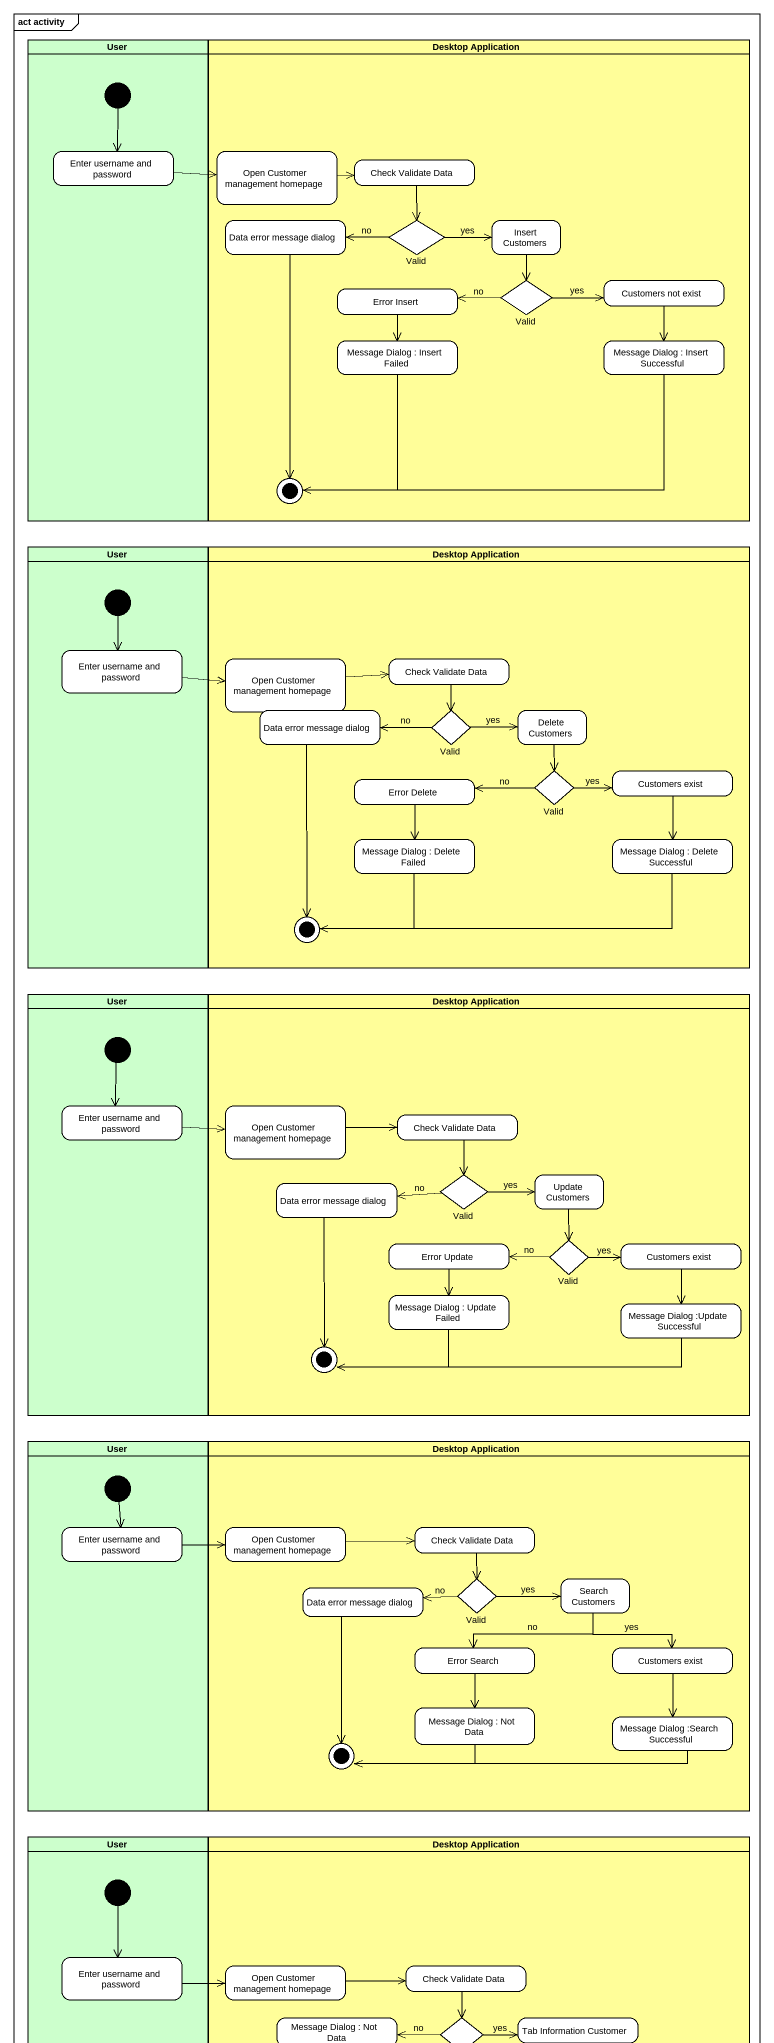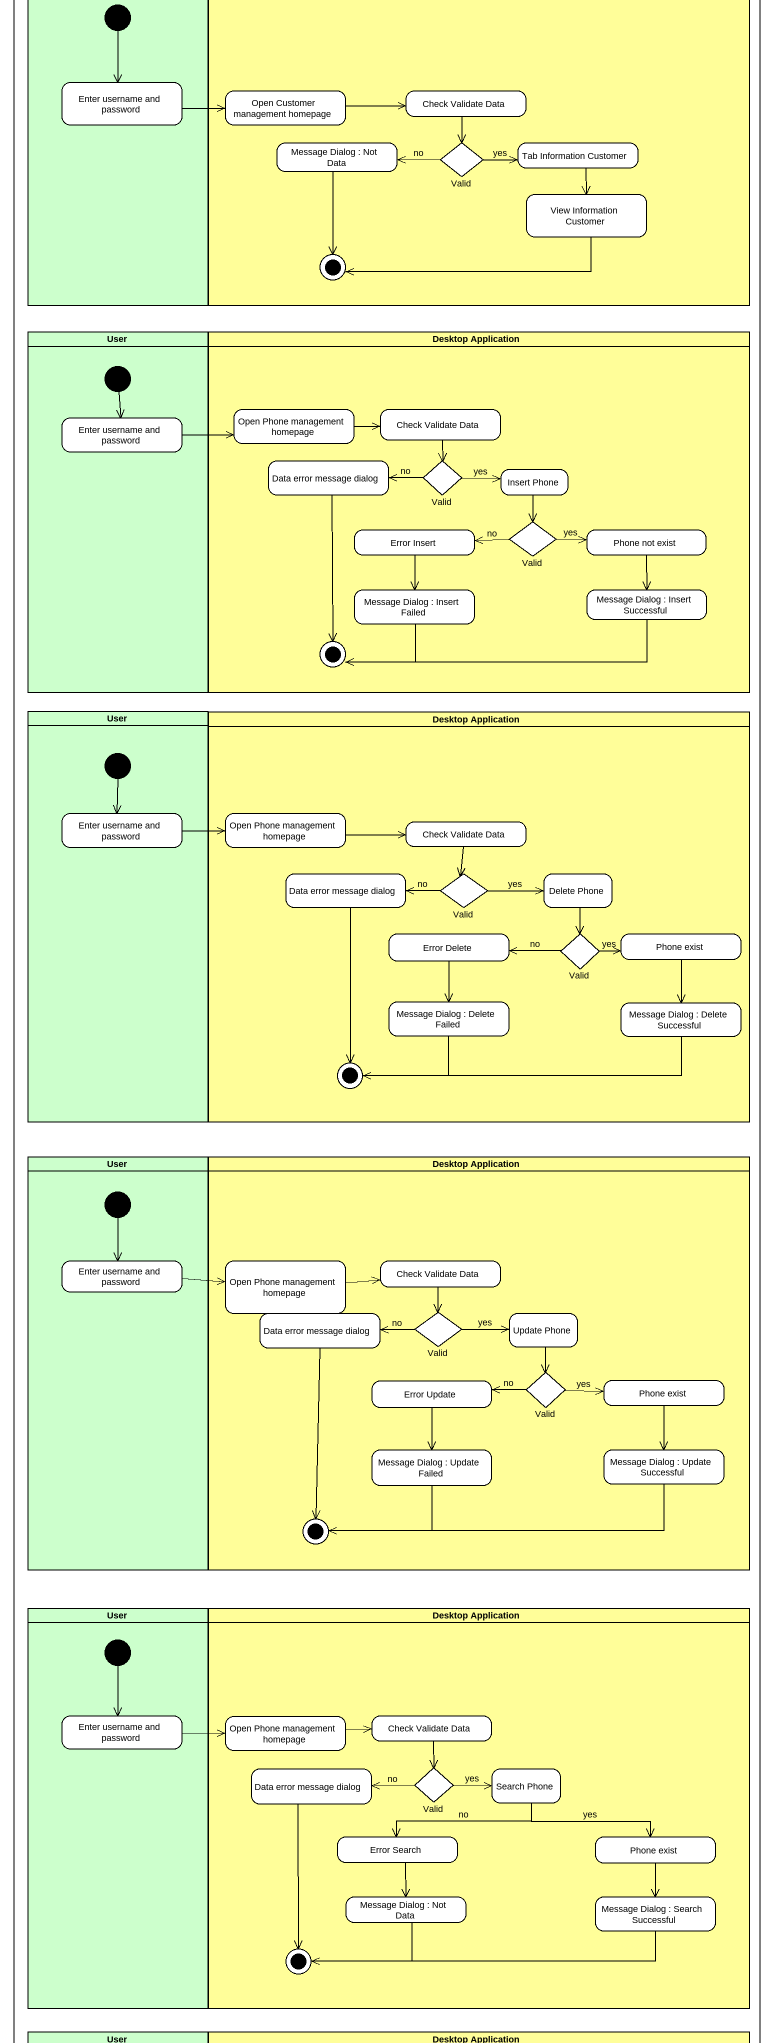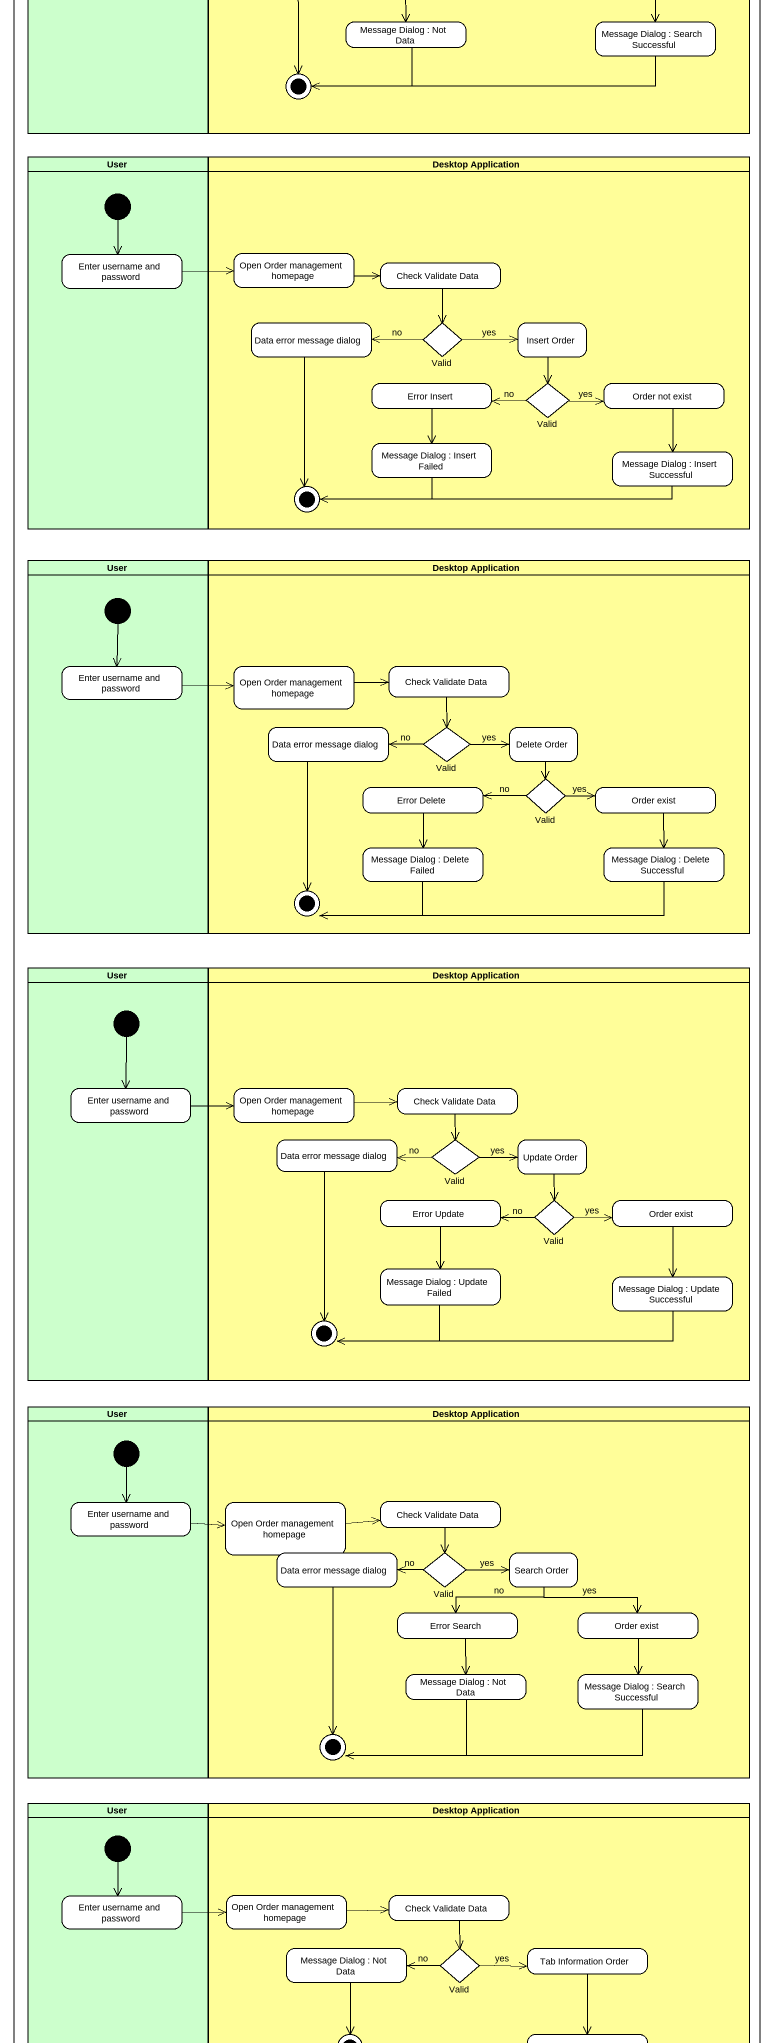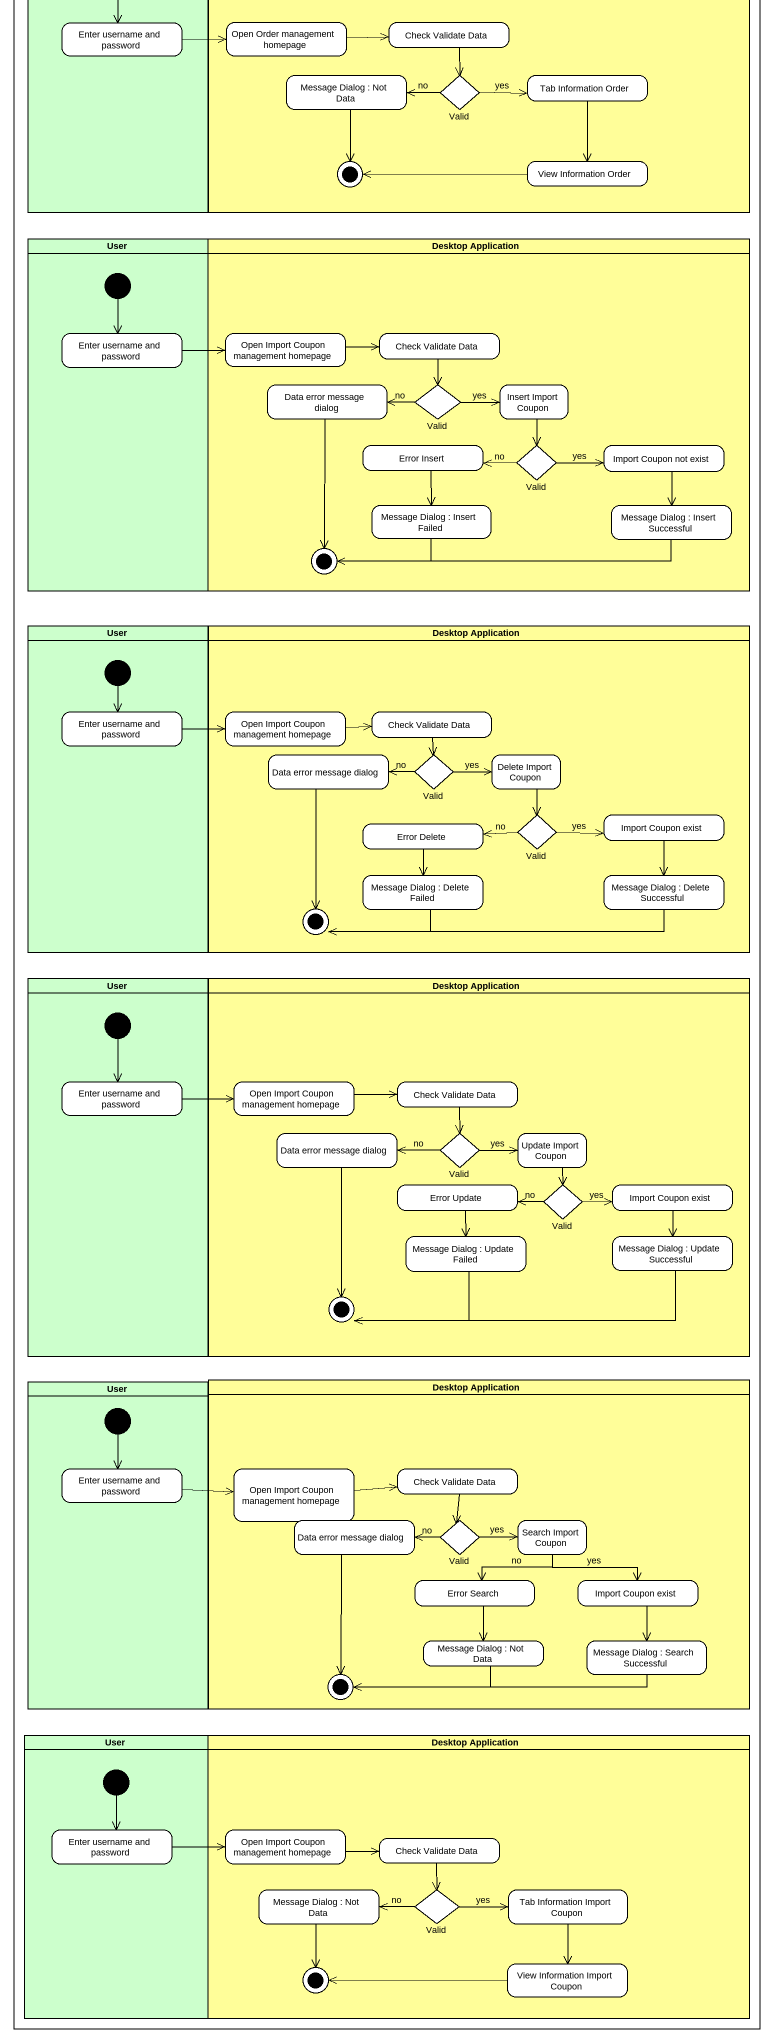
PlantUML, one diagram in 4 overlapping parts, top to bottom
@startuml
mainframe act activity
hide empty description
state User <<partition>> #CCFFCC {
  state "Enter username and password" as Enter_username_and_password
  [*] --> Enter_username_and_password
}
state "Desktop Application" as Desktop_Application <<partition>> #FFFE99 {
  state "Open Customer management homepage" as Open_Customer_management
  state "Check Validate Data" as Check_Validate_Data
  state "Data error message dialog" as Data_error_message_dialog
  state Valid <<choice>>
  state "Insert Customers" as Insert_Customers
  state "Error Insert" as Error_Insert
  state "Valid" as Valid_2 <<choice>>
  state "Customers not exist" as Customers_not_exist
  state "Message Dialog : Insert Failed" as Message_Dialog_Insert_Failed
  state "Message Dialog : Insert Successful" as Message_Dialog_Insert
  Data_error_message_dialog --> [*]
  Message_Dialog_Insert_Failed --> [*]
  Message_Dialog_Insert -left-> [*]
}
state "User" as User_2 <<partition>> #CCFFCC {
  state "Enter username and password" as Enter_username_and_password_2
  [*] --> Enter_username_and_password_2
}
state "Desktop Application" as Desktop_Application_2 <<partition>> #FFFE99 {
  state "Open Customer management homepage" as Open_Customer_management_2
  state "Check Validate Data" as Check_Validate_Data_2
  state "Data error message dialog" as Data_error_message_dialog_2
  state "Valid" as Valid_3 <<choice>>
  state "Delete Customers" as Delete_Customers
  state "Valid" as Valid_4 <<choice>>
  state "Customers exist" as Customers_exist
  state "Error Delete" as Error_Delete
  state "Message Dialog : Delete Failed" as Message_Dialog_Delete_Failed
  state "Message Dialog : Delete Successful" as Message_Dialog_Delete
  Data_error_message_dialog_2 --> [*]
  Message_Dialog_Delete_Failed --> [*]
  Message_Dialog_Delete -left-> [*]
}
state "User" as User_3 <<partition>> #CCFFCC {
  state "Enter username and password" as Enter_username_and_password_3
  [*] --> Enter_username_and_password_3
}
state "Desktop Application" as Desktop_Application_3 <<partition>> #FFFE99 {
  state "Open Customer management homepage" as Open_Customer_management_3
  state "Check Validate Data" as Check_Validate_Data_3
  state "Data error message dialog" as Data_error_message_dialog_3
  state "Valid" as Valid_5 <<choice>>
  state "Update Customers" as Update_Customers
  state "Valid" as Valid_6 <<choice>>
  state "Error Update" as Error_Update
  state "Customers exist" as Customers_exist_2
  state "Message Dialog : Update Failed" as Message_Dialog_Update_Failed
  state "Message Dialog :Update Successful" as Message_Dialog_Update
  Data_error_message_dialog_3 --> [*]
  Message_Dialog_Update_Failed -left-> [*]
  Message_Dialog_Update -left-> [*]
}
state "User" as User_4 <<partition>> #CCFFCC {
  state "Enter username and password" as Enter_username_and_password_4
  [*] --> Enter_username_and_password_4
}
state "Desktop Application" as Desktop_Application_4 <<partition>> #FFFE99 {
  state "Open Customer management homepage" as Open_Customer_management_4
  state "Check Validate Data" as Check_Validate_Data_4
  state "Data error message dialog" as Data_error_message_dialog_4
  state "Valid" as Valid_7 <<choice>>
  state "Search Customers" as Search_Customers
  state "Error Search" as Error_Search
  state "Customers exist" as Customers_exist_3
  state "Message Dialog : Not Data" as Message_Dialog_Not_Data
  state "Message Dialog :Search Successful" as Message_Dialog_Search
  Data_error_message_dialog_4 --> [*]
  Message_Dialog_Not_Data -left-> [*]
  Message_Dialog_Search -left-> [*]
}
state "User" as User_5 <<partition>> #CCFFCC {
  state "Enter username and password" as Enter_username_and_password_5
  [*] --> Enter_username_and_password_5
}
state "Desktop Application" as Desktop_Application_5 <<partition>> #FFFE99 {
  state "Open Customer management homepage" as Open_Customer_management_5
  state "Check Validate Data" as Check_Validate_Data_5
  state "Message Dialog : Not Data" as Message_Dialog_Not_Data_2
  state "Valid" as Valid_8 <<choice>>
  state "Tab Information Customer" as Tab_Information_Customer
  state "View Information Customer" as View_Information_Customer
  Message_Dialog_Not_Data_2 --> [*]
  View_Information_Customer -left-> [*]
}
state "User" as User_6 <<partition>> #CCFFCC {
  state "Enter username and password" as Enter_username_and_password_6
  [*] --> Enter_username_and_password_6
}
state "Desktop Application" as Desktop_Application_6 <<partition>> #FFFE99 {
  state "Open Phone management homepage" as Open_Phone_management
  state "Check Validate Data" as Check_Validate_Data_6
  state "Data error message dialog" as Data_error_message_dialog_5
  state "Valid" as Valid_9 <<choice>>
  state "Insert Phone" as Insert_Phone
  state "Valid" as Valid_10 <<choice>>
  state "Error Insert" as Error_Insert_2
  state "Phone not exist" as Phone_not_exist
  state "Message Dialog : Insert Failed" as Message_Dialog_Insert_Failed_2
  state "Message Dialog : Insert Successful" as Message_Dialog_Insert_2
  Data_error_message_dialog_5 --> [*]
  Message_Dialog_Insert_Failed_2 -left-> [*]
  Message_Dialog_Insert_2 -left-> [*]
}
state "User" as User_7 <<partition>> #CCFFCC {
  state "Enter username and password" as Enter_username_and_password_7
  [*] --> Enter_username_and_password_7
}
state "Desktop Application" as Desktop_Application_7 <<partition>> #FFFE99 {
  state "Open Phone management homepage" as Open_Phone_management_2
  state "Check Validate Data" as Check_Validate_Data_7
  state "Data error message dialog" as Data_error_message_dialog_6
  state "Valid" as Valid_11 <<choice>>
  state "Delete Phone" as Delete_Phone
  state "Error Delete" as Error_Delete_2
  state "Valid" as Valid_12 <<choice>>
  state "Phone exist" as Phone_exist
  state "Message Dialog : Delete Failed" as Message_Dialog_Delete_Failed_2
  state "Message Dialog : Delete Successful" as Message_Dialog_Delete_2
  Data_error_message_dialog_6 --> [*]
  Message_Dialog_Delete_Failed_2 -left-> [*]
  Message_Dialog_Delete_2 -left-> [*]
}
state "User" as User_8 <<partition>> #CCFFCC {
  state "Enter username and password" as Enter_username_and_password_8
  [*] --> Enter_username_and_password_8
}
state "Desktop Application" as Desktop_Application_8 <<partition>> #FFFE99 {
  state "Open Phone management homepage" as Open_Phone_management_3
  state "Check Validate Data" as Check_Validate_Data_8
  state "Data error message dialog" as Data_error_message_dialog_7
  state "Valid" as Valid_13 <<choice>>
  state "Update Phone" as Update_Phone
  state "Valid" as Valid_14 <<choice>>
  state "Error Update" as Error_Update_2
  state "Phone exist" as Phone_exist_2
  state "Message Dialog : Update Failed" as Message_Dialog_Update_Failed_2
  state "Message Dialog : Update Successful" as Message_Dialog_Update_2
  Data_error_message_dialog_7 --> [*]
  Message_Dialog_Update_Failed_2 -left-> [*]
  Message_Dialog_Update_2 -left-> [*]
}
state "User" as User_9 <<partition>> #CCFFCC {
  state "Enter username and password" as Enter_username_and_password_9
  [*] --> Enter_username_and_password_9
}
state "Desktop Application" as Desktop_Application_9 <<partition>> #FFFE99 {
  state "Open Phone management homepage" as Open_Phone_management_4
  state "Check Validate Data" as Check_Validate_Data_9
  state "Data error message dialog" as Data_error_message_dialog_8
  state "Valid" as Valid_15 <<choice>>
  state "Search Phone" as Search_Phone
  state "Error Search" as Error_Search_2
  state "Phone exist" as Phone_exist_3
  state "Message Dialog : Not Data" as Message_Dialog_Not_Data_3
  state "Message Dialog : Search Successful" as Message_Dialog_Search_2
  Data_error_message_dialog_8 --> [*]
  Message_Dialog_Not_Data_3 -left-> [*]
  Message_Dialog_Search_2 -left-> [*]
}
state "User" as User_10 <<partition>> #CCFFCC {
  state "Enter username and password" as Enter_username_and_password_10
  [*] --> Enter_username_and_password_10
}
state "Desktop Application" as Desktop_Application_10 <<partition>> #FFFE99 {
  state "Open Order management homepage" as Open_Order_management
  state "Check Validate Data" as Check_Validate_Data_10
  state "Data error message dialog" as Data_error_message_dialog_9
  state "Valid" as Valid_16 <<choice>>
  state "Insert Order" as Insert_Order
  state "Error Insert" as Error_Insert_3
  state "Valid" as Valid_17 <<choice>>
  state "Order not exist" as Order_not_exist
  state "Message Dialog : Insert Failed" as Message_Dialog_Insert_Failed_3
  state "Message Dialog : Insert Successful" as Message_Dialog_Insert_3
  Data_error_message_dialog_9 --> [*]
  Message_Dialog_Insert_Failed_3 -left-> [*]
  Message_Dialog_Insert_3 -left-> [*]
}
state "User" as User_11 <<partition>> #CCFFCC {
  state "Enter username and password" as Enter_username_and_password_11
  [*] --> Enter_username_and_password_11
}
state "Desktop Application" as Desktop_Application_11 <<partition>> #FFFE99 {
  state "Open Order management homepage" as Open_Order_management_2
  state "Check Validate Data" as Check_Validate_Data_11
  state "Data error message dialog" as Data_error_message_dialog_10
  state "Valid" as Valid_18 <<choice>>
  state "Delete Order" as Delete_Order
  state "Valid" as Valid_19 <<choice>>
  state "Error Delete" as Error_Delete_3
  state "Order exist" as Order_exist
  state "Message Dialog : Delete Failed" as Message_Dialog_Delete_Failed_3
  state "Message Dialog : Delete Successful" as Message_Dialog_Delete_3
  Data_error_message_dialog_10 --> [*]
  Message_Dialog_Delete_Failed_3 -left-> [*]
  Message_Dialog_Delete_3 -left-> [*]
}
state "User" as User_12 <<partition>> #CCFFCC {
  state "Enter username and password" as Enter_username_and_password_12
  [*] --> Enter_username_and_password_12
}
state "Desktop Application" as Desktop_Application_12 <<partition>> #FFFE99 {
  state "Open Order management homepage" as Open_Order_management_3
  state "Check Validate Data" as Check_Validate_Data_12
  state "Data error message dialog" as Data_error_message_dialog_11
  state "Valid" as Valid_20 <<choice>>
  state "Update Order" as Update_Order
  state "Error Update" as Error_Update_3
  state "Valid" as Valid_21 <<choice>>
  state "Order exist" as Order_exist_2
  state "Message Dialog : Update Failed" as Message_Dialog_Update_Failed_3
  state "Message Dialog : Update Successful" as Message_Dialog_Update_3
  Data_error_message_dialog_11 --> [*]
  Message_Dialog_Update_Failed_3 -left-> [*]
  Message_Dialog_Update_3 -left-> [*]
}
state "User" as User_13 <<partition>> #CCFFCC {
  state "Enter username and password" as Enter_username_and_password_13
  [*] --> Enter_username_and_password_13
}
state "Desktop Application" as Desktop_Application_13 <<partition>> #FFFE99 {
  state "Open Order management homepage" as Open_Order_management_4
  state "Check Validate Data" as Check_Validate_Data_13
  state "Data error message dialog" as Data_error_message_dialog_12
  state "Valid" as Valid_22 <<choice>>
  state "Search Order" as Search_Order
  state "Error Search" as Error_Search_3
  state "Order exist" as Order_exist_3
  state "Message Dialog : Not Data" as Message_Dialog_Not_Data_4
  state "Message Dialog : Search Successful" as Message_Dialog_Search_3
  Data_error_message_dialog_12 --> [*]
  Message_Dialog_Not_Data_4 -left-> [*]
  Message_Dialog_Search_3 -left-> [*]
}
state "User" as User_14 <<partition>> #CCFFCC {
  state "Enter username and password" as Enter_username_and_password_14
  [*] --> Enter_username_and_password_14
}
state "Desktop Application" as Desktop_Application_14 <<partition>> #FFFE99 {
  state "Open Order management homepage" as Open_Order_management_5
  state "Check Validate Data" as Check_Validate_Data_14
  state "Message Dialog : Not Data" as Message_Dialog_Not_Data_5
  state "Valid" as Valid_23 <<choice>>
  state "Tab Information Order" as Tab_Information_Order
  state "View Information Order" as View_Information_Order
  Message_Dialog_Not_Data_5 --> [*]
  View_Information_Order -left-> [*]
}
state "User" as User_15 <<partition>> #CCFFCC {
  state "Enter username and password" as Enter_username_and_password_15
  [*] --> Enter_username_and_password_15
}
state "Desktop Application" as Desktop_Application_15 <<partition>> #FFFE99 {
  state "Open Import Coupon management homepage" as Open_Import_Coupon
  state "Check Validate Data" as Check_Validate_Data_15
  state "Data error message dialog" as Data_error_message_dialog_13
  state "Valid" as Valid_24 <<choice>>
  state "Insert Import Coupon" as Insert_Import_Coupon
  state "Error Insert" as Error_Insert_4
  state "Valid" as Valid_25 <<choice>>
  state "Import Coupon not exist" as Import_Coupon_not_exist
  state "Message Dialog : Insert Failed" as Message_Dialog_Insert_Failed_4
  state "Message Dialog : Insert Successful" as Message_Dialog_Insert_4
  Data_error_message_dialog_13 --> [*]
  Message_Dialog_Insert_Failed_4 -left-> [*]
  Message_Dialog_Insert_4 -left-> [*]
}
state "User" as User_16 <<partition>> #CCFFCC {
  state "Enter username and password" as Enter_username_and_password_16
  [*] --> Enter_username_and_password_16
}
state "Desktop Application" as Desktop_Application_16 <<partition>> #FFFE99 {
  state "Open Import Coupon management homepage" as Open_Import_Coupon_2
  state "Check Validate Data" as Check_Validate_Data_16
  state "Data error message dialog" as Data_error_message_dialog_14
  state "Valid" as Valid_26 <<choice>>
  state "Delete Import Coupon" as Delete_Import_Coupon
  state "Error Delete" as Error_Delete_4
  state "Valid" as Valid_27 <<choice>>
  state "Import Coupon exist" as Import_Coupon_exist
  state "Message Dialog : Delete Failed" as Message_Dialog_Delete_Failed_4
  state "Message Dialog : Delete Successful" as Message_Dialog_Delete_4
  Data_error_message_dialog_14 --> [*]
  Message_Dialog_Delete_Failed_4 -left-> [*]
  Message_Dialog_Delete_4 -left-> [*]
}
state "User" as User_17 <<partition>> #CCFFCC {
  state "Enter username and password" as Enter_username_and_password_17
  [*] --> Enter_username_and_password_17
}
state "Desktop Application" as Desktop_Application_17 <<partition>> #FFFE99 {
  state "Open Import Coupon management homepage" as Open_Import_Coupon_3
  state "Check Validate Data" as Check_Validate_Data_17
  state "Data error message dialog" as Data_error_message_dialog_15
  state "Valid" as Valid_28 <<choice>>
  state "Update Import Coupon" as Update_Import_Coupon
  state "Error Update" as Error_Update_4
  state "Valid" as Valid_29 <<choice>>
  state "Import Coupon exist" as Import_Coupon_exist_2
  state "Message Dialog : Update Failed" as Message_Dialog_Update_Failed_4
  state "Message Dialog : Update Successful" as Message_Dialog_Update_4
  Data_error_message_dialog_15 --> [*]
  Message_Dialog_Update_Failed_4 -left-> [*]
  Message_Dialog_Update_4 -left-> [*]
}
state "User" as User_18 <<partition>> #CCFFCC {
  state "Enter username and password" as Enter_username_and_password_18
  [*] --> Enter_username_and_password_18
}
state "Desktop Application" as Desktop_Application_18 <<partition>> #FFFE99 {
  state "Open Import Coupon management homepage" as Open_Import_Coupon_4
  state "Check Validate Data" as Check_Validate_Data_18
  state "Data error message dialog" as Data_error_message_dialog_16
  state "Valid" as Valid_30 <<choice>>
  state "Search Import Coupon" as Search_Import_Coupon
  state "Error Search" as Error_Search_4
  state "Import Coupon exist" as Import_Coupon_exist_3
  state "Message Dialog : Not Data" as Message_Dialog_Not_Data_6
  state "Message Dialog : Search Successful" as Message_Dialog_Search_4
  Data_error_message_dialog_16 --> [*]
  Message_Dialog_Not_Data_6 -left-> [*]
  Message_Dialog_Search_4 -left-> [*]
}
state "User" as User_19 <<partition>> #CCFFCC {
  state "Enter username and password" as Enter_username_and_password_19
  [*] --> Enter_username_and_password_19
}
state "Desktop Application" as Desktop_Application_19 <<partition>> #FFFE99 {
  state "Open Import Coupon management homepage" as Open_Import_Coupon_5
  state "Check Validate Data" as Check_Validate_Data_19
  state "Message Dialog : Not Data" as Message_Dialog_Not_Data_7
  state "Valid" as Valid_31 <<choice>>
  state "Tab Information Import Coupon" as Tab_Information_Import
  state "View Information Import Coupon" as View_Information_Import
  Message_Dialog_Not_Data_7 --> [*]
  View_Information_Import -left-> [*]
}
Enter_username_and_password -right-> Open_Customer_management
Open_Customer_management -right-> Check_Validate_Data
Check_Validate_Data --> Valid
Valid -left-> Data_error_message_dialog : no
Valid -right-> Insert_Customers : yes
Insert_Customers --> Valid_2
Error_Insert --> Message_Dialog_Insert_Failed
Valid_2 -left-> Error_Insert : no
Valid_2 -right-> Customers_not_exist : yes
Customers_not_exist --> Message_Dialog_Insert
Enter_username_and_password_2 -right-> Open_Customer_management_2
Open_Customer_management_2 -right-> Check_Validate_Data_2
Check_Validate_Data_2 --> Valid_3
Valid_3 -left-> Data_error_message_dialog_2 : no
Valid_3 -right-> Delete_Customers : yes
Delete_Customers --> Valid_4
Valid_4 -right-> Customers_exist : yes
Valid_4 -left-> Error_Delete : no
Customers_exist --> Message_Dialog_Delete
Error_Delete --> Message_Dialog_Delete_Failed
Enter_username_and_password_3 -right-> Open_Customer_management_3
Open_Customer_management_3 -right-> Check_Validate_Data_3
Check_Validate_Data_3 --> Valid_5
Valid_5 -left-> Data_error_message_dialog_3 : no
Valid_5 -right-> Update_Customers : yes
Update_Customers --> Valid_6
Valid_6 -left-> Error_Update : no
Valid_6 -right-> Customers_exist_2 : yes
Error_Update --> Message_Dialog_Update_Failed
Customers_exist_2 --> Message_Dialog_Update
Enter_username_and_password_4 -right-> Open_Customer_management_4
Open_Customer_management_4 -right-> Check_Validate_Data_4
Check_Validate_Data_4 --> Valid_7
Valid_7 -left-> Data_error_message_dialog_4 : no
Valid_7 -right-> Search_Customers : yes
Search_Customers -left-> Error_Search : no
Search_Customers --> Customers_exist_3 : yes
Error_Search --> Message_Dialog_Not_Data
Customers_exist_3 --> Message_Dialog_Search
Enter_username_and_password_5 -right-> Open_Customer_management_5
Open_Customer_management_5 -right-> Check_Validate_Data_5
Check_Validate_Data_5 --> Valid_8
Valid_8 -left-> Message_Dialog_Not_Data_2 : no
Valid_8 -right-> Tab_Information_Customer : yes
Tab_Information_Customer --> View_Information_Customer
Open_Phone_management -right-> Check_Validate_Data_6
Check_Validate_Data_6 --> Valid_9
Enter_username_and_password_6 -right-> Open_Phone_management
Valid_9 -left-> Data_error_message_dialog_5 : no
Valid_9 -right-> Insert_Phone : yes
Insert_Phone --> Valid_10
Valid_10 -left-> Error_Insert_2 : no
Valid_10 -right-> Phone_not_exist : yes
Error_Insert_2 --> Message_Dialog_Insert_Failed_2
Phone_not_exist --> Message_Dialog_Insert_2
Enter_username_and_password_7 -right-> Open_Phone_management_2
Open_Phone_management_2 -right-> Check_Validate_Data_7
Check_Validate_Data_7 --> Valid_11
Valid_11 -left-> Data_error_message_dialog_6 : no
Valid_11 -right-> Delete_Phone : yes
Delete_Phone --> Valid_12
Error_Delete_2 --> Message_Dialog_Delete_Failed_2
Valid_12 -left-> Error_Delete_2 : no
Valid_12 -right-> Phone_exist : yes
Phone_exist --> Message_Dialog_Delete_2
Enter_username_and_password_8 -right-> Open_Phone_management_3
Open_Phone_management_3 -right-> Check_Validate_Data_8
Check_Validate_Data_8 --> Valid_13
Valid_13 -left-> Data_error_message_dialog_7 : no
Valid_13 -right-> Update_Phone : yes
Update_Phone --> Valid_14
Valid_14 -left-> Error_Update_2 : no
Valid_14 -right-> Phone_exist_2 : yes
Error_Update_2 --> Message_Dialog_Update_Failed_2
Phone_exist_2 --> Message_Dialog_Update_2
Enter_username_and_password_9 -right-> Open_Phone_management_4
Open_Phone_management_4 -right-> Check_Validate_Data_9
Check_Validate_Data_9 --> Valid_15
Valid_15 -left-> Data_error_message_dialog_8 : no
Valid_15 -right-> Search_Phone : yes
Search_Phone -left-> Error_Search_2 : no
Search_Phone -right-> Phone_exist_3 : yes
Error_Search_2 --> Message_Dialog_Not_Data_3
Phone_exist_3 --> Message_Dialog_Search_2
Enter_username_and_password_10 -right-> Open_Order_management
Open_Order_management -right-> Check_Validate_Data_10
Check_Validate_Data_10 --> Valid_16
Valid_16 -left-> Data_error_message_dialog_9 : no
Valid_16 -right-> Insert_Order : yes
Insert_Order --> Valid_17
Error_Insert_3 --> Message_Dialog_Insert_Failed_3
Valid_17 -left-> Error_Insert_3 : no
Valid_17 -right-> Order_not_exist : yes
Order_not_exist --> Message_Dialog_Insert_3
Enter_username_and_password_11 -right-> Open_Order_management_2
Open_Order_management_2 -right-> Check_Validate_Data_11
Check_Validate_Data_11 --> Valid_18
Valid_18 -left-> Data_error_message_dialog_10 : no
Valid_18 -right-> Delete_Order : yes
Delete_Order --> Valid_19
Valid_19 -left-> Error_Delete_3 : no
Valid_19 -right-> Order_exist : yes
Error_Delete_3 --> Message_Dialog_Delete_Failed_3
Order_exist --> Message_Dialog_Delete_3
Enter_username_and_password_12 -right-> Open_Order_management_3
Open_Order_management_3 -right-> Check_Validate_Data_12
Check_Validate_Data_12 --> Valid_20
Valid_20 -left-> Data_error_message_dialog_11 : no
Valid_20 -right-> Update_Order : yes
Update_Order --> Valid_21
Error_Update_3 --> Message_Dialog_Update_Failed_3
Valid_21 -left-> Error_Update_3 : no
Valid_21 -right-> Order_exist_2 : yes
Order_exist_2 --> Message_Dialog_Update_3
Enter_username_and_password_13 -right-> Open_Order_management_4
Open_Order_management_4 -right-> Check_Validate_Data_13
Check_Validate_Data_13 --> Valid_22
Valid_22 -left-> Data_error_message_dialog_12 : no
Valid_22 -right-> Search_Order : yes
Search_Order --> Error_Search_3 : no
Search_Order -right-> Order_exist_3 : yes
Error_Search_3 --> Message_Dialog_Not_Data_4
Order_exist_3 --> Message_Dialog_Search_3
Enter_username_and_password_14 -right-> Open_Order_management_5
Open_Order_management_5 -right-> Check_Validate_Data_14
Check_Validate_Data_14 --> Valid_23
Valid_23 -left-> Message_Dialog_Not_Data_5 : no
Valid_23 -right-> Tab_Information_Order : yes
Tab_Information_Order --> View_Information_Order
Enter_username_and_password_15 -right-> Open_Import_Coupon
Open_Import_Coupon -right-> Check_Validate_Data_15
Check_Validate_Data_15 --> Valid_24
Valid_24 -left-> Data_error_message_dialog_13 : no
Valid_24 -right-> Insert_Import_Coupon : yes
Insert_Import_Coupon --> Valid_25
Error_Insert_4 --> Message_Dialog_Insert_Failed_4
Valid_25 -left-> Error_Insert_4 : no
Valid_25 -right-> Import_Coupon_not_exist : yes
Import_Coupon_not_exist --> Message_Dialog_Insert_4
Enter_username_and_password_16 -right-> Open_Import_Coupon_2
Open_Import_Coupon_2 -right-> Check_Validate_Data_16
Check_Validate_Data_16 --> Valid_26
Valid_26 -left-> Data_error_message_dialog_14 : no
Valid_26 -right-> Delete_Import_Coupon : yes
Delete_Import_Coupon --> Valid_27
Error_Delete_4 --> Message_Dialog_Delete_Failed_4
Valid_27 -left-> Error_Delete_4 : no
Valid_27 -right-> Import_Coupon_exist : yes
Import_Coupon_exist --> Message_Dialog_Delete_4
Enter_username_and_password_17 -right-> Open_Import_Coupon_3
Open_Import_Coupon_3 -right-> Check_Validate_Data_17
Check_Validate_Data_17 --> Valid_28
Valid_28 -left-> Data_error_message_dialog_15 : no
Valid_28 -right-> Update_Import_Coupon : yes
Update_Import_Coupon --> Valid_29
Error_Update_4 --> Message_Dialog_Update_Failed_4
Valid_29 -left-> Error_Update_4 : no
Valid_29 -right-> Import_Coupon_exist_2 : yes
Import_Coupon_exist_2 --> Message_Dialog_Update_4
Enter_username_and_password_18 -right-> Open_Import_Coupon_4
Open_Import_Coupon_4 -right-> Check_Validate_Data_18
Check_Validate_Data_18 --> Valid_30
Valid_30 -left-> Data_error_message_dialog_16 : no
Valid_30 -right-> Search_Import_Coupon : yes
Search_Import_Coupon --> Error_Search_4 : no
Search_Import_Coupon --> Import_Coupon_exist_3 : yes
Error_Search_4 --> Message_Dialog_Not_Data_6
Import_Coupon_exist_3 --> Message_Dialog_Search_4
Enter_username_and_password_19 -right-> Open_Import_Coupon_5
Open_Import_Coupon_5 -right-> Check_Validate_Data_19
Check_Validate_Data_19 --> Valid_31
Valid_31 -left-> Message_Dialog_Not_Data_7 : no
Valid_31 -right-> Tab_Information_Import : yes
Tab_Information_Import --> View_Information_Import
@enduml
